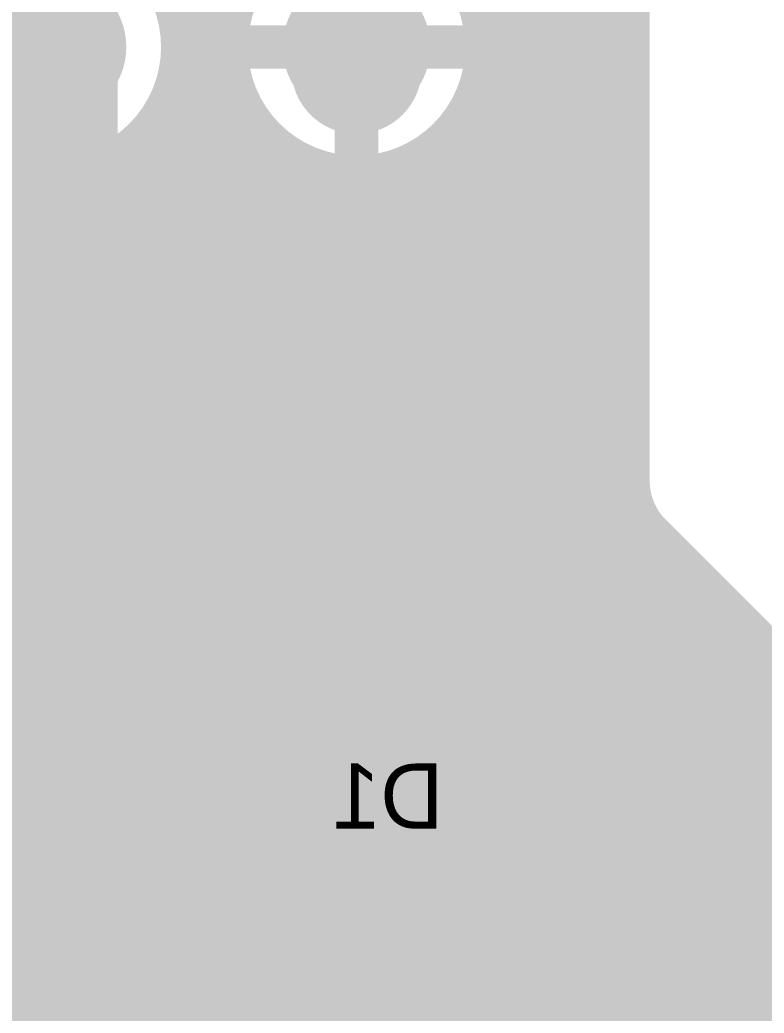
# Model space of a CAD drawing. Header units: millimetres. Extents: x 1.9 to 5.81, y 3 to 5.61.
# Drawn here: x 2.385 to 2.7277, y 4.775 to 5.2325 of the extents above; entities that cross this region are included whole.
import ezdxf

# ---------------------------------------------------------------- set-up
doc = ezdxf.new("R2010")
doc.units = ezdxf.units.MM
doc.header["$MEASUREMENT"] = 0
for name, color, linetype in [('BottomLayer', 5, 'Continuous'), ('BottomOverlay', 54, 'Continuous'), ('BottomPaste', 16, 'Continuous'), ('BottomSolder', 6, 'Continuous'), ('MultiLayer', 9, 'Continuous'), ('TopLayer', 1, 'Continuous'), ('TopOverlay', 2, 'Continuous'), ('TopSolder', 216, 'Continuous')]:
    doc.layers.add(name, color=color, linetype=linetype)

msp = doc.modelspace()

# ---------------------------------------------------------------- linework, layer by layer
at = {"layer": 'BottomLayer'}
for points, const_width in [([(2.46, 5.15278), (2.46, 5.57)], 0.01), ([(2.47, 5.14278), (2.47, 5.57)], 0.01), ([(2.48, 5.13278), (2.48, 5.57)], 0.01), ([(2.6, 5.01278), (2.6, 5.57)], 0.01), ([(2.61, 5.00278), (2.61, 5.57)], 0.01), ([(2.62, 4.99278), (2.62, 5.57)], 0.01), ([(2.63, 4.98278), (2.63, 5.57)], 0.01), ([(2.64, 4.97278), (2.64, 5.57)], 0.01), ([(2.65, 4.96278), (2.65, 5.57)], 0.01), ([(2.66, 4.95278), (2.66, 5.57)], 0.01), ([(2.67, 5.02), (2.67, 5.57)], 0.01), ([(2.67, 5.02), (2.67, 5.57)], 0.01), ([(2.4, 5.16), (2.4, 5.28)], 0.06), ([(2.275, 5.26), (2.68, 4.855)], 0.06), ([(2.54, 5.21), (2.54, 5.26)], 0.06), ([(2.455, 5.22), (2.455, 5.28)], 0.01), ([(2.54, 5.22), (2.54, 5.27)], 0.02), ([(2.455, 5.23), (2.48592, 5.23)], 0.01), ([(2.59408, 5.23), (2.67, 5.23)], 0.01), ([(2.49, 5.22), (2.54, 5.22)], 0.02), ([(2.54, 5.22), (2.59, 5.22)], 0.02), ([(2.54, 5.17), (2.54, 5.22)], 0.02), ([(2.455, 5.22), (2.485, 5.22)], 0.01), ([(2.455, 5.16), (2.455, 5.22)], 0.01), ([(2.595, 5.22), (2.67, 5.22)], 0.01), ([(2.455, 5.21), (2.48592, 5.21)], 0.01), ([(2.59408, 5.21), (2.67, 5.21)], 0.01), ([(2.455, 5.2), (2.48877, 5.2)], 0.01), ([(2.49, 5.12278), (2.49, 5.19709)], 0.01), ([(2.59, 5.02278), (2.59, 5.19709)], 0.01), ([(2.59123, 5.2), (2.67, 5.2)], 0.01), ([(2.455, 5.19), (2.4939, 5.19)], 0.01), ([(2.5861, 5.19), (2.67, 5.19)], 0.01), ([(2.455, 5.18), (2.50225, 5.18)], 0.01), ([(2.5, 5.11278), (2.5, 5.18225)], 0.01), ([(2.57775, 5.18), (2.67, 5.18)], 0.01), ([(2.58, 5.03278), (2.58, 5.18225)], 0.01), ([(2.51, 5.10278), (2.51, 5.1739)], 0.01), ([(2.57, 5.04278), (2.57, 5.1739)], 0.01), ([(2.455, 5.17), (2.51709, 5.17)], 0.01), ([(2.56291, 5.17), (2.67, 5.17)], 0.01), ([(2.52, 5.09278), (2.52, 5.16877)], 0.01), ([(2.53, 5.08278), (2.53, 5.16592)], 0.01), ([(2.54, 5.07278), (2.54, 5.165)], 0.01), ([(2.55, 5.06278), (2.55, 5.16592)], 0.01), ([(2.56, 5.05278), (2.56, 5.16877)], 0.01), ([(2.45496, 5.15782), (2.71889, 4.89389)], 0.01), ([(2.455, 5.16), (2.67, 5.16)], 0.01), ([(2.46278, 5.15), (2.67, 5.15)], 0.01), ([(2.47278, 5.14), (2.67, 5.14)], 0.01), ([(2.33, 5.13), (2.4, 5.06)], 0.012), ([(2.48278, 5.13), (2.67, 5.13)], 0.01), ([(2.49278, 5.12), (2.67, 5.12)], 0.01), ([(2.50278, 5.11), (2.67, 5.11)], 0.01), ([(2.51278, 5.1), (2.67, 5.1)], 0.01), ([(2.52278, 5.09), (2.67, 5.09)], 0.01), ([(2.53278, 5.08), (2.67, 5.08)], 0.01), ([(2.54278, 5.07), (2.67, 5.07)], 0.01), ([(2.4, 4.615), (2.4, 5.06)], 0.012), ([(2.55278, 5.06), (2.67, 5.06)], 0.01), ([(2.56278, 5.05), (2.67, 5.05)], 0.01), ([(2.57278, 5.04), (2.67, 5.04)], 0.01), ([(2.58278, 5.03), (2.67, 5.03)], 0.01), ([(2.59278, 5.02), (2.67, 5.02)], 0.01), ([(2.67, 4.94278), (2.67, 5.02)], 0.01), ([(2.60278, 5.01), (2.67172, 5.01)], 0.01), ([(2.61278, 5), (2.67764, 5)], 0.01), ([(2.6788, 4.99877), (2.87257, 4.805)], 0.01), ([(2.68, 4.93278), (2.68, 4.99757)], 0.01), ([(2.465, 4.98), (2.53, 4.98)], 0.04), ([(2.62278, 4.99), (2.68757, 4.99)], 0.01), ([(2.69, 4.92278), (2.69, 4.98757)], 0.01), ([(2.63278, 4.98), (2.69757, 4.98)], 0.01), ([(2.7, 4.91278), (2.7, 4.97757)], 0.01), ([(2.64278, 4.97), (2.70757, 4.97)], 0.01), ([(2.71, 4.90278), (2.71, 4.96757)], 0.01), ([(2.65278, 4.96), (2.71757, 4.96)], 0.01), ([(2.72, 4.89275), (2.72, 4.95757)], 0.01), ([(2.66278, 4.95), (2.72757, 4.95)], 0.01), ([(2.73, 4.87791), (2.73, 4.94757)], 0.01), ([(2.67278, 4.94), (2.73757, 4.94)], 0.01), ([(2.515, 4.935), (2.52222, 4.935)], 0.01), ([(2.515, 4.865), (2.515, 4.935)], 0.01), ([(2.52, 4.865), (2.52, 4.935)], 0.01), ([(2.52222, 4.935), (2.59222, 4.865)], 0.01), ([(2.515, 4.93), (2.52722, 4.93)], 0.01), ([(2.53, 4.865), (2.53, 4.92722)], 0.01), ([(2.68278, 4.93), (2.74757, 4.93)], 0.01), ([(2.515, 4.92), (2.53722, 4.92)], 0.01), ([(2.69278, 4.92), (2.75757, 4.92)], 0.01), ([(2.54, 4.865), (2.54, 4.91722)], 0.01), ([(2.515, 4.91), (2.54722, 4.91)], 0.01), ([(2.70278, 4.91), (2.76757, 4.91)], 0.01), ([(2.55, 4.865), (2.55, 4.90722)], 0.01), ([(2.515, 4.9), (2.55722, 4.9)], 0.01), ([(2.71278, 4.9), (2.77757, 4.9)], 0.01), ([(2.45, 4.77), (2.45, 4.88)], 0.04), ([(2.505, 4.725), (2.505, 4.87)], 0.06), ([(2.56, 4.865), (2.56, 4.89722)], 0.01), ([(2.515, 4.89), (2.56722, 4.89)], 0.01), ([(2.57, 4.865), (2.57, 4.88722)], 0.01), ([(2.72243, 4.89), (2.78757, 4.89)], 0.01), ([(2.46, 4.88), (2.51, 4.88)], 0.02), ([(2.515, 4.88), (2.57722, 4.88)], 0.01), ([(2.58, 4.865), (2.58, 4.87722)], 0.01), ([(2.68, 4.66), (2.68, 4.855)], 0.06), ([(2.72899, 4.88), (2.79757, 4.88)], 0.01), ([(2.515, 4.87), (2.58722, 4.87)], 0.01), ([(2.515, 4.865), (2.59222, 4.865)], 0.01), ([(2.57, 4.81), (2.57, 4.86)], 0.02), ([(2.57, 4.76), (2.57, 4.81)], 0.02)]:
    msp.add_lwpolyline(points, dxfattribs=dict(at, const_width=const_width))
for points, const_width in [([(2.525, 5.26, 1), (2.555, 5.26, 1)], 0.03), ([(2.595, 5.22, 1), (2.485, 5.22, 1)], 0.01), ([(2.385, 5.22, 1), (2.415, 5.22, 1)], 0.03), ([(2.525, 5.22, 1), (2.555, 5.22, 1)], 0.03), ([(2.525, 5.21, 1), (2.555, 5.21, 1)], 0.03), ([(2.4525, 5.23, 1), (2.4575, 5.23, 1)], 0.005), ([(2.48342, 5.23, 1), (2.48842, 5.23, 1)], 0.005), ([(2.59158, 5.23, 1), (2.59658, 5.23, 1)], 0.005), ([(2.6675, 5.23, 1), (2.6725, 5.23, 1)], 0.005), ([(2.485, 5.22, 1), (2.495, 5.22, 1)], 0.01), ([(2.535, 5.22, 1), (2.545, 5.22, 1)], 0.01), ([(2.535, 5.22, 1), (2.545, 5.22, 1)], 0.01), ([(2.535, 5.22, 1), (2.545, 5.22, 1)], 0.01), ([(2.535, 5.22, 1), (2.545, 5.22, 1)], 0.01), ([(2.585, 5.22, 1), (2.595, 5.22, 1)], 0.01), ([(2.4525, 5.22, 1), (2.4575, 5.22, 1)], 0.005), ([(2.4525, 5.22, 1), (2.4575, 5.22, 1)], 0.005), ([(2.4525, 5.22, 1), (2.4575, 5.22, 1)], 0.005), ([(2.4825, 5.22, 1), (2.4875, 5.22, 1)], 0.005), ([(2.4825, 5.22, 1), (2.4875, 5.22, 1)], 0.005), ([(2.5925, 5.22, 1), (2.5975, 5.22, 1)], 0.005), ([(2.5925, 5.22, 1), (2.5975, 5.22, 1)], 0.005), ([(2.6675, 5.22, 1), (2.6725, 5.22, 1)], 0.005), ([(2.64, 5.2, 1), (2.66, 5.2, 1)], 0.02), ([(2.4525, 5.21, 1), (2.4575, 5.21, 1)], 0.005), ([(2.48342, 5.21, 1), (2.48842, 5.21, 1)], 0.005), ([(2.59158, 5.21, 1), (2.59658, 5.21, 1)], 0.005), ([(2.6675, 5.21, 1), (2.6725, 5.21, 1)], 0.005), ([(2.4525, 5.2, 1), (2.4575, 5.2, 1)], 0.005), ([(2.48627, 5.2, 1), (2.49127, 5.2, 1)], 0.005), ([(2.4875, 5.19709, 1), (2.4925, 5.19709, 1)], 0.005), ([(2.5875, 5.19709, 1), (2.5925, 5.19709, 1)], 0.005), ([(2.58873, 5.2, 1), (2.59373, 5.2, 1)], 0.005), ([(2.6675, 5.2, 1), (2.6725, 5.2, 1)], 0.005), ([(2.4525, 5.19, 1), (2.4575, 5.19, 1)], 0.005), ([(2.4914, 5.19, 1), (2.4964, 5.19, 1)], 0.005), ([(2.5836, 5.19, 1), (2.5886, 5.19, 1)], 0.005), ([(2.6675, 5.19, 1), (2.6725, 5.19, 1)], 0.005), ([(2.385, 5.16, 1), (2.415, 5.16, 1)], 0.03), ([(2.4525, 5.18, 1), (2.4575, 5.18, 1)], 0.005), ([(2.4975, 5.18225, 1), (2.5025, 5.18225, 1)], 0.005), ([(2.49975, 5.18, 1), (2.50475, 5.18, 1)], 0.005), ([(2.57525, 5.18, 1), (2.58025, 5.18, 1)], 0.005), ([(2.5775, 5.18225, 1), (2.5825, 5.18225, 1)], 0.005), ([(2.6675, 5.18, 1), (2.6725, 5.18, 1)], 0.005), ([(2.5075, 5.1739, 1), (2.5125, 5.1739, 1)], 0.005), ([(2.535, 5.17, 1), (2.545, 5.17, 1)], 0.01), ([(2.5675, 5.1739, 1), (2.5725, 5.1739, 1)], 0.005), ([(2.4525, 5.17, 1), (2.4575, 5.17, 1)], 0.005), ([(2.51459, 5.17, 1), (2.51959, 5.17, 1)], 0.005), ([(2.56041, 5.17, 1), (2.56541, 5.17, 1)], 0.005), ([(2.6675, 5.17, 1), (2.6725, 5.17, 1)], 0.005), ([(2.5175, 5.16877, 1), (2.5225, 5.16877, 1)], 0.005), ([(2.5275, 5.16592, 1), (2.5325, 5.16592, 1)], 0.005), ([(2.5375, 5.165, 1), (2.5425, 5.165, 1)], 0.005), ([(2.5475, 5.16592, 1), (2.5525, 5.16592, 1)], 0.005), ([(2.5575, 5.16877, 1), (2.5625, 5.16877, 1)], 0.005), ([(2.45246, 5.15782, 1), (2.45746, 5.15782, 1)], 0.005), ([(2.4525, 5.16, 1), (2.4575, 5.16, 1)], 0.005), ([(2.4525, 5.16, 1), (2.4575, 5.16, 1)], 0.005), ([(2.6675, 5.16, 1), (2.6725, 5.16, 1)], 0.005), ([(2.4575, 5.15278, 1), (2.4625, 5.15278, 1)], 0.005), ([(2.46028, 5.15, 1), (2.46528, 5.15, 1)], 0.005), ([(2.6675, 5.15, 1), (2.6725, 5.15, 1)], 0.005), ([(2.4675, 5.14278, 1), (2.4725, 5.14278, 1)], 0.005), ([(2.47028, 5.14, 1), (2.47528, 5.14, 1)], 0.005), ([(2.6675, 5.14, 1), (2.6725, 5.14, 1)], 0.005), ([(2.4775, 5.13278, 1), (2.4825, 5.13278, 1)], 0.005), ([(2.48028, 5.13, 1), (2.48528, 5.13, 1)], 0.005), ([(2.6675, 5.13, 1), (2.6725, 5.13, 1)], 0.005), ([(2.4875, 5.12278, 1), (2.4925, 5.12278, 1)], 0.005), ([(2.49028, 5.12, 1), (2.49528, 5.12, 1)], 0.005), ([(2.6675, 5.12, 1), (2.6725, 5.12, 1)], 0.005), ([(2.4975, 5.11278, 1), (2.5025, 5.11278, 1)], 0.005), ([(2.50028, 5.11, 1), (2.50528, 5.11, 1)], 0.005), ([(2.6675, 5.11, 1), (2.6725, 5.11, 1)], 0.005), ([(2.5075, 5.10278, 1), (2.5125, 5.10278, 1)], 0.005), ([(2.51028, 5.1, 1), (2.51528, 5.1, 1)], 0.005), ([(2.6675, 5.1, 1), (2.6725, 5.1, 1)], 0.005), ([(2.5175, 5.09278, 1), (2.5225, 5.09278, 1)], 0.005), ([(2.52028, 5.09, 1), (2.52528, 5.09, 1)], 0.005), ([(2.6675, 5.09, 1), (2.6725, 5.09, 1)], 0.005), ([(2.5275, 5.08278, 1), (2.5325, 5.08278, 1)], 0.005), ([(2.53028, 5.08, 1), (2.53528, 5.08, 1)], 0.005), ([(2.6675, 5.08, 1), (2.6725, 5.08, 1)], 0.005), ([(2.5375, 5.07278, 1), (2.5425, 5.07278, 1)], 0.005), ([(2.54028, 5.07, 1), (2.54528, 5.07, 1)], 0.005), ([(2.6675, 5.07, 1), (2.6725, 5.07, 1)], 0.005), ([(2.397, 5.06, 1), (2.403, 5.06, 1)], 0.006), ([(2.397, 5.06, 1), (2.403, 5.06, 1)], 0.006), ([(2.5475, 5.06278, 1), (2.5525, 5.06278, 1)], 0.005), ([(2.55028, 5.06, 1), (2.55528, 5.06, 1)], 0.005), ([(2.6675, 5.06, 1), (2.6725, 5.06, 1)], 0.005), ([(2.5575, 5.05278, 1), (2.5625, 5.05278, 1)], 0.005), ([(2.56028, 5.05, 1), (2.56528, 5.05, 1)], 0.005), ([(2.6675, 5.05, 1), (2.6725, 5.05, 1)], 0.005), ([(2.5675, 5.04278, 1), (2.5725, 5.04278, 1)], 0.005), ([(2.57028, 5.04, 1), (2.57528, 5.04, 1)], 0.005), ([(2.6675, 5.04, 1), (2.6725, 5.04, 1)], 0.005), ([(2.5775, 5.03278, 1), (2.5825, 5.03278, 1)], 0.005), ([(2.58028, 5.03, 1), (2.58528, 5.03, 1)], 0.005), ([(2.6675, 5.03, 1), (2.6725, 5.03, 1)], 0.005), ([(2.5875, 5.02278, 1), (2.5925, 5.02278, 1)], 0.005), ([(2.59028, 5.02, 1), (2.59528, 5.02, 1)], 0.005), ([(2.6675, 5.02, 1), (2.6725, 5.02, 1)], 0.005), ([(2.6675, 5.02, 1), (2.6725, 5.02, 1)], 0.005), ([(2.6675, 5.02, 1), (2.6725, 5.02, 1)], 0.005), ([(2.6675, 5.02, 1), (2.6725, 5.02, 1)], 0.005), ([(2.6675, 5.02, 1), (2.6725, 5.02, 1)], 0.005), ([(2.6675, 5.02, 1), (2.6725, 5.02, 1)], 0.005), ([(2.5975, 5.01278, 1), (2.6025, 5.01278, 1)], 0.005), ([(2.60028, 5.01, 1), (2.60528, 5.01, 1)], 0.005), ([(2.66922, 5.01, 1), (2.67422, 5.01, 1)], 0.005), ([(2.6075, 5.00278, 1), (2.6125, 5.00278, 1)], 0.005), ([(2.61028, 5, 1), (2.61528, 5, 1)], 0.005), ([(2.67514, 5, 1), (2.68014, 5, 1)], 0.005), ([(2.67629, 4.99879, 1), (2.68129, 4.99879, 1)], 0.005), ([(2.6763, 4.99877, 1), (2.6813, 4.99877, 1)], 0.005), ([(2.6763, 4.99877, 1), (2.6813, 4.99877, 1)], 0.005), ([(2.6775, 4.99757, 1), (2.6825, 4.99757, 1)], 0.005), ([(2.455, 4.98, 1), (2.475, 4.98, 1)], 0.02), ([(2.52, 4.98, 1), (2.54, 4.98, 1)], 0.02), ([(2.6175, 4.99278, 1), (2.6225, 4.99278, 1)], 0.005), ([(2.62028, 4.99, 1), (2.62528, 4.99, 1)], 0.005), ([(2.68507, 4.99, 1), (2.69007, 4.99, 1)], 0.005), ([(2.6875, 4.98757, 1), (2.6925, 4.98757, 1)], 0.005), ([(2.6275, 4.98278, 1), (2.6325, 4.98278, 1)], 0.005), ([(2.63028, 4.98, 1), (2.63528, 4.98, 1)], 0.005), ([(2.69507, 4.98, 1), (2.70007, 4.98, 1)], 0.005), ([(2.6975, 4.97757, 1), (2.7025, 4.97757, 1)], 0.005), ([(2.6375, 4.97278, 1), (2.6425, 4.97278, 1)], 0.005), ([(2.64028, 4.97, 1), (2.64528, 4.97, 1)], 0.005), ([(2.70507, 4.97, 1), (2.71007, 4.97, 1)], 0.005), ([(2.7075, 4.96757, 1), (2.7125, 4.96757, 1)], 0.005), ([(2.6475, 4.96278, 1), (2.6525, 4.96278, 1)], 0.005), ([(2.65028, 4.96, 1), (2.65528, 4.96, 1)], 0.005), ([(2.71507, 4.96, 1), (2.72007, 4.96, 1)], 0.005), ([(2.7175, 4.95757, 1), (2.7225, 4.95757, 1)], 0.005), ([(2.6575, 4.95278, 1), (2.6625, 4.95278, 1)], 0.005), ([(2.66028, 4.95, 1), (2.66528, 4.95, 1)], 0.005), ([(2.72507, 4.95, 1), (2.73007, 4.95, 1)], 0.005), ([(2.7275, 4.94757, 1), (2.7325, 4.94757, 1)], 0.005), ([(2.6675, 4.94278, 1), (2.6725, 4.94278, 1)], 0.005), ([(2.67028, 4.94, 1), (2.67528, 4.94, 1)], 0.005), ([(2.5125, 4.935, 1), (2.5175, 4.935, 1)], 0.005), ([(2.5125, 4.935, 1), (2.5175, 4.935, 1)], 0.005), ([(2.5175, 4.935, 1), (2.5225, 4.935, 1)], 0.005), ([(2.51972, 4.935, 1), (2.52472, 4.935, 1)], 0.005), ([(2.51972, 4.935, 1), (2.52472, 4.935, 1)], 0.005), ([(2.6775, 4.93278, 1), (2.6825, 4.93278, 1)], 0.005), ([(2.5125, 4.93, 1), (2.5175, 4.93, 1)], 0.005), ([(2.52472, 4.93, 1), (2.52972, 4.93, 1)], 0.005), ([(2.5275, 4.92722, 1), (2.5325, 4.92722, 1)], 0.005), ([(2.68028, 4.93, 1), (2.68528, 4.93, 1)], 0.005), ([(2.6875, 4.92278, 1), (2.6925, 4.92278, 1)], 0.005), ([(2.5125, 4.92, 1), (2.5175, 4.92, 1)], 0.005), ([(2.53472, 4.92, 1), (2.53972, 4.92, 1)], 0.005), ([(2.69028, 4.92, 1), (2.69528, 4.92, 1)], 0.005), ([(2.5375, 4.91722, 1), (2.5425, 4.91722, 1)], 0.005), ([(2.5125, 4.91, 1), (2.5175, 4.91, 1)], 0.005), ([(2.54472, 4.91, 1), (2.54972, 4.91, 1)], 0.005), ([(2.6975, 4.91278, 1), (2.7025, 4.91278, 1)], 0.005), ([(2.70028, 4.91, 1), (2.70528, 4.91, 1)], 0.005), ([(2.5475, 4.90722, 1), (2.5525, 4.90722, 1)], 0.005), ([(2.5125, 4.9, 1), (2.5175, 4.9, 1)], 0.005), ([(2.55472, 4.9, 1), (2.55972, 4.9, 1)], 0.005), ([(2.7075, 4.90278, 1), (2.7125, 4.90278, 1)], 0.005), ([(2.71028, 4.9, 1), (2.71528, 4.9, 1)], 0.005), ([(2.44, 4.88, 1), (2.46, 4.88, 1)], 0.02), ([(2.49, 4.87, 1), (2.52, 4.87, 1)], 0.03), ([(2.5575, 4.89722, 1), (2.5625, 4.89722, 1)], 0.005), ([(2.71639, 4.89389, 1), (2.72139, 4.89389, 1)], 0.005), ([(2.71639, 4.89389, 1), (2.72139, 4.89389, 1)], 0.005), ([(2.71639, 4.89389, 1), (2.72139, 4.89389, 1)], 0.005), ([(2.7175, 4.89275, 1), (2.7225, 4.89275, 1)], 0.005), ([(2.5125, 4.89, 1), (2.5175, 4.89, 1)], 0.005), ([(2.56472, 4.89, 1), (2.56972, 4.89, 1)], 0.005), ([(2.5675, 4.88722, 1), (2.5725, 4.88722, 1)], 0.005), ([(2.71993, 4.89, 1), (2.72493, 4.89, 1)], 0.005), ([(2.455, 4.88, 1), (2.465, 4.88, 1)], 0.01), ([(2.505, 4.88, 1), (2.515, 4.88, 1)], 0.01), ([(2.5125, 4.88, 1), (2.5175, 4.88, 1)], 0.005), ([(2.57472, 4.88, 1), (2.57972, 4.88, 1)], 0.005), ([(2.5775, 4.87722, 1), (2.5825, 4.87722, 1)], 0.005), ([(2.665, 4.855, 1), (2.695, 4.855, 1)], 0.03), ([(2.665, 4.855, 1), (2.695, 4.855, 1)], 0.03), ([(2.72649, 4.88, 1), (2.73149, 4.88, 1)], 0.005), ([(2.7275, 4.87791, 1), (2.7325, 4.87791, 1)], 0.005), ([(2.5125, 4.87, 1), (2.5175, 4.87, 1)], 0.005), ([(2.58472, 4.87, 1), (2.58972, 4.87, 1)], 0.005), ([(2.5125, 4.865, 1), (2.5175, 4.865, 1)], 0.005), ([(2.5125, 4.865, 1), (2.5175, 4.865, 1)], 0.005), ([(2.5175, 4.865, 1), (2.5225, 4.865, 1)], 0.005), ([(2.5275, 4.865, 1), (2.5325, 4.865, 1)], 0.005), ([(2.5375, 4.865, 1), (2.5425, 4.865, 1)], 0.005), ([(2.5475, 4.865, 1), (2.5525, 4.865, 1)], 0.005), ([(2.5575, 4.865, 1), (2.5625, 4.865, 1)], 0.005), ([(2.565, 4.86, 1), (2.575, 4.86, 1)], 0.01), ([(2.5675, 4.865, 1), (2.5725, 4.865, 1)], 0.005), ([(2.5775, 4.865, 1), (2.5825, 4.865, 1)], 0.005), ([(2.58972, 4.865, 1), (2.59472, 4.865, 1)], 0.005), ([(2.58972, 4.865, 1), (2.59472, 4.865, 1)], 0.005), ([(2.495, 4.82, 1), (2.515, 4.82, 1)], 0.02), ([(2.565, 4.81, 1), (2.575, 4.81, 1)], 0.01), ([(2.565, 4.81, 1), (2.575, 4.81, 1)], 0.01), ([(2.44, 4.77, 1), (2.46, 4.77, 1)], 0.02)]:
    msp.add_lwpolyline(points, format="xyb", close=True, dxfattribs=dict(at, const_width=const_width))
at = {"layer": 'BottomLayer', "const_width": 0.01}
for points in [[(2.67879, 4.99879, -0.198912), (2.67, 5.02)], [(2.6788, 4.99877, -0.19906), (2.67, 5.02)], [(2.71889, 4.89389, -0.198912), (2.735, 4.855)], [(2.71889, 4.89389, -0.198912), (2.735, 4.855)]]:
    msp.add_lwpolyline(points, format="xyb", dxfattribs=at)
at = {"layer": 'BottomLayer'}
for points in [[(2.43, 4.96), (2.49, 4.96), (2.43, 5.04), (2.49, 5.04)], [(2.49, 4.92), (2.43, 4.92), (2.49, 4.84), (2.43, 4.84)], [(2.53, 4.84), (2.53, 4.78), (2.61, 4.84), (2.61, 4.78)], [(2.49, 4.8), (2.43, 4.8), (2.49, 4.72), (2.43, 4.72)]]:
    msp.add_solid(points, dxfattribs=at)
at = {"layer": 'BottomOverlay'}
for points, const_width in [([(2.4, 4.94), (2.4, 5.06)], 0.02), ([(2.34, 5.06), (2.4, 5)], 0.01), ([(2.34, 4.94), (2.4, 5)], 0.01), ([(2.34, 4.88), (2.4, 4.94)], 0.01), ([(2.4, 4.82), (2.4, 4.94)], 0.01), ([(2.34, 4.88), (2.4, 4.82)], 0.01), ([(2.34, 4.76), (2.4, 4.82)], 0.01), ([(2.4, 4.7), (2.4, 4.82)], 0.01)]:
    msp.add_lwpolyline(points, dxfattribs=dict(at, const_width=const_width))
for points, const_width in [([(2.395, 5.06, 1), (2.405, 5.06, 1)], 0.01), ([(2.3975, 5, 1), (2.4025, 5, 1)], 0.005), ([(2.3975, 5, 1), (2.4025, 5, 1)], 0.005), ([(2.395, 4.94, 1), (2.405, 4.94, 1)], 0.01), ([(2.3975, 4.94, 1), (2.4025, 4.94, 1)], 0.005), ([(2.3975, 4.94, 1), (2.4025, 4.94, 1)], 0.005), ([(2.3975, 4.82, 1), (2.4025, 4.82, 1)], 0.005), ([(2.3975, 4.82, 1), (2.4025, 4.82, 1)], 0.005), ([(2.3975, 4.82, 1), (2.4025, 4.82, 1)], 0.005), ([(2.3975, 4.82, 1), (2.4025, 4.82, 1)], 0.005)]:
    msp.add_lwpolyline(points, format="xyb", close=True, dxfattribs=dict(at, const_width=const_width))
at = {"layer": 'BottomPaste'}
for points in [[(2.43, 4.96), (2.49, 4.96), (2.43, 5.04), (2.49, 5.04)], [(2.43, 4.96), (2.49, 4.96), (2.43, 5.04), (2.49, 5.04)], [(2.49, 4.92), (2.43, 4.92), (2.49, 4.84), (2.43, 4.84)], [(2.49, 4.92), (2.43, 4.92), (2.49, 4.84), (2.43, 4.84)], [(2.53, 4.84), (2.53, 4.78), (2.61, 4.84), (2.61, 4.78)], [(2.53, 4.84), (2.53, 4.78), (2.61, 4.84), (2.61, 4.78)], [(2.49, 4.8), (2.43, 4.8), (2.49, 4.72), (2.43, 4.72)], [(2.49, 4.8), (2.43, 4.8), (2.49, 4.72), (2.43, 4.72)]]:
    msp.add_solid(points, dxfattribs=at)
at = {"layer": 'BottomSolder'}
for points, const_width in [([(2.383, 5.22, 1), (2.417, 5.22, 1)], 0.034), ([(2.383, 5.22, 1), (2.417, 5.22, 1)], 0.034), ([(2.523, 5.22, 1), (2.557, 5.22, 1)], 0.034), ([(2.523, 5.22, 1), (2.557, 5.22, 1)], 0.034), ([(2.638, 5.2, 1), (2.662, 5.2, 1)], 0.024), ([(2.638, 5.2, 1), (2.662, 5.2, 1)], 0.024), ([(2.493, 4.82, 1), (2.517, 4.82, 1)], 0.024), ([(2.493, 4.82, 1), (2.517, 4.82, 1)], 0.024)]:
    msp.add_lwpolyline(points, format="xyb", close=True, dxfattribs=dict(at, const_width=const_width))
for points in [[(2.426, 4.956), (2.494, 4.956), (2.426, 5.044), (2.494, 5.044)], [(2.426, 4.956), (2.494, 4.956), (2.426, 5.044), (2.494, 5.044)], [(2.494, 4.924), (2.426, 4.924), (2.494, 4.836), (2.426, 4.836)], [(2.494, 4.924), (2.426, 4.924), (2.494, 4.836), (2.426, 4.836)], [(2.526, 4.844), (2.526, 4.776), (2.614, 4.844), (2.614, 4.776)], [(2.526, 4.844), (2.526, 4.776), (2.614, 4.844), (2.614, 4.776)], [(2.494, 4.804), (2.426, 4.804), (2.494, 4.716), (2.426, 4.716)], [(2.494, 4.804), (2.426, 4.804), (2.494, 4.716), (2.426, 4.716)]]:
    msp.add_solid(points, dxfattribs=at)
at = {"layer": 'MultiLayer'}
for points, const_width in [([(2.385, 5.22, 1), (2.415, 5.22, 1)], 0.03), ([(2.525, 5.22, 1), (2.555, 5.22, 1)], 0.03), ([(2.64, 5.2, 1), (2.66, 5.2, 1)], 0.02), ([(2.495, 4.82, 1), (2.515, 4.82, 1)], 0.02)]:
    msp.add_lwpolyline(points, format="xyb", close=True, dxfattribs=dict(at, const_width=const_width))
at = {"layer": 'TopLayer'}
for points, const_width in [([(2.46, 4.615), (2.46, 5.57)], 0.01), ([(2.47, 4.615), (2.47, 5.57)], 0.01), ([(2.48, 4.615), (2.48, 5.57)], 0.01), ([(2.6, 4.615), (2.6, 5.57)], 0.01), ([(2.61, 4.615), (2.61, 5.57)], 0.01), ([(2.62, 4.615), (2.62, 5.57)], 0.01), ([(2.63, 4.615), (2.63, 5.57)], 0.01), ([(2.64, 4.615), (2.64, 5.57)], 0.01), ([(2.65, 4.615), (2.65, 5.57)], 0.01), ([(2.66, 4.615), (2.66, 5.57)], 0.01), ([(2.67, 5.02), (2.67, 5.57)], 0.01), ([(2.67, 5.02), (2.67, 5.57)], 0.01), ([(2.54, 5.22), (2.54, 5.27)], 0.02), ([(2.45408, 5.23), (2.48592, 5.23)], 0.01), ([(2.59408, 5.23), (2.67, 5.23)], 0.01), ([(2.49, 5.22), (2.54, 5.22)], 0.02), ([(2.54, 5.22), (2.59, 5.22)], 0.02), ([(2.54, 5.17), (2.54, 5.22)], 0.02), ([(2.455, 5.22), (2.485, 5.22)], 0.01), ([(2.595, 5.22), (2.67, 5.22)], 0.01), ([(2.45408, 5.21), (2.48592, 5.21)], 0.01), ([(2.59408, 5.21), (2.67, 5.21)], 0.01), ([(2.45, 4.615), (2.45, 5.19709)], 0.01), ([(2.45123, 5.2), (2.48877, 5.2)], 0.01), ([(2.49, 4.615), (2.49, 5.19709)], 0.01), ([(2.59, 4.615), (2.59, 5.19709)], 0.01), ([(2.59123, 5.2), (2.67, 5.2)], 0.01), ([(2.4461, 5.19), (2.4939, 5.19)], 0.01), ([(2.5861, 5.19), (2.67, 5.19)], 0.01), ([(2.43775, 5.18), (2.50225, 5.18)], 0.01), ([(2.44, 4.615), (2.44, 5.18225)], 0.01), ([(2.5, 4.615), (2.5, 5.18225)], 0.01), ([(2.57775, 5.18), (2.67, 5.18)], 0.01), ([(2.58, 4.615), (2.58, 5.18225)], 0.01), ([(2.43, 4.615), (2.43, 5.1739)], 0.01), ([(2.51, 4.615), (2.51, 5.1739)], 0.01), ([(2.57, 4.615), (2.57, 5.1739)], 0.01), ([(2.42291, 5.17), (2.51709, 5.17)], 0.01), ([(2.56291, 5.17), (2.67, 5.17)], 0.01), ([(2.38, 4.615), (2.38, 5.16877)], 0.01), ([(2.39, 4.615), (2.39, 5.16592)], 0.01), ([(2.4, 4.615), (2.4, 5.165)], 0.01), ([(2.41, 4.615), (2.41, 5.16592)], 0.01), ([(2.42, 4.615), (2.42, 5.16877)], 0.01), ([(2.52, 4.615), (2.52, 5.16877)], 0.01), ([(2.53, 4.615), (2.53, 5.16592)], 0.01), ([(2.54, 4.615), (2.54, 5.165)], 0.01), ([(2.55, 4.615), (2.55, 5.16592)], 0.01), ([(2.56, 4.615), (2.56, 5.16877)], 0.01), ([(1.93, 5.16), (2.67, 5.16)], 0.01), ([(1.93, 5.15), (2.67, 5.15)], 0.01), ([(1.93, 5.14), (2.67, 5.14)], 0.01), ([(1.93, 5.13), (2.67, 5.13)], 0.01), ([(1.93, 5.12), (2.67, 5.12)], 0.01), ([(1.93, 5.11), (2.67, 5.11)], 0.01), ([(1.93, 5.1), (2.67, 5.1)], 0.01), ([(1.93, 5.09), (2.67, 5.09)], 0.01), ([(1.93, 5.08), (2.67, 5.08)], 0.01), ([(1.93, 5.07), (2.67, 5.07)], 0.01), ([(1.93, 5.06), (2.67, 5.06)], 0.01), ([(1.93, 5.05), (2.67, 5.05)], 0.01), ([(1.93, 5.04), (2.67, 5.04)], 0.01), ([(1.93, 5.03), (2.67, 5.03)], 0.01), ([(1.93, 5.02), (2.67, 5.02)], 0.01), ([(2.67, 4.615), (2.67, 5.02)], 0.01), ([(1.93, 5.01), (2.67172, 5.01)], 0.01), ([(1.93, 5), (2.67764, 5)], 0.01), ([(2.6788, 4.99877), (2.97, 4.70757)], 0.01), ([(2.68, 4.615), (2.68, 4.99757)], 0.01), ([(1.93, 4.99), (2.68757, 4.99)], 0.01), ([(2.69, 4.615), (2.69, 4.98757)], 0.01), ([(1.93, 4.98), (2.69757, 4.98)], 0.01), ([(2.7, 4.615), (2.7, 4.97757)], 0.01), ([(1.93, 4.97), (2.70757, 4.97)], 0.01), ([(2.71, 4.615), (2.71, 4.96757)], 0.01), ([(2.065, 4.96), (2.71757, 4.96)], 0.01), ([(2.72, 4.615), (2.72, 4.95757)], 0.01), ([(2.08153, 4.95), (2.72757, 4.95)], 0.01), ([(2.73, 4.615), (2.73, 4.94757)], 0.01), ([(2.09123, 4.94), (2.73757, 4.94)], 0.01), ([(2.09766, 4.93), (2.74757, 4.93)], 0.01), ([(2.10185, 4.92), (2.75757, 4.92)], 0.01), ([(2.10423, 4.91), (2.76757, 4.91)], 0.01), ([(2.105, 4.9), (2.77757, 4.9)], 0.01), ([(2.10423, 4.89), (2.78757, 4.89)], 0.01), ([(2.10185, 4.88), (2.79757, 4.88)], 0.01), ([(2.09766, 4.87), (2.80757, 4.87)], 0.01), ([(2.09123, 4.86), (2.81757, 4.86)], 0.01), ([(2.08153, 4.85), (2.82757, 4.85)], 0.01), ([(2.065, 4.84), (2.83757, 4.84)], 0.01), ([(1.93, 4.83), (2.84757, 4.83)], 0.01), ([(1.93, 4.82), (2.85757, 4.82)], 0.01), ([(1.93, 4.81), (2.86757, 4.81)], 0.01), ([(1.93, 4.8), (2.87757, 4.8)], 0.01), ([(1.93, 4.79), (2.88757, 4.79)], 0.01), ([(1.93, 4.78), (2.89757, 4.78)], 0.01)]:
    msp.add_lwpolyline(points, dxfattribs=dict(at, const_width=const_width))
for points, const_width in [([(2.455, 5.22, 1), (2.345, 5.22, 1)], 0.01), ([(2.595, 5.22, 1), (2.485, 5.22, 1)], 0.01), ([(2.385, 5.22, 1), (2.415, 5.22, 1)], 0.03), ([(2.525, 5.22, 1), (2.555, 5.22, 1)], 0.03), ([(2.45158, 5.23, 1), (2.45658, 5.23, 1)], 0.005), ([(2.48342, 5.23, 1), (2.48842, 5.23, 1)], 0.005), ([(2.59158, 5.23, 1), (2.59658, 5.23, 1)], 0.005), ([(2.6675, 5.23, 1), (2.6725, 5.23, 1)], 0.005), ([(2.485, 5.22, 1), (2.495, 5.22, 1)], 0.01), ([(2.535, 5.22, 1), (2.545, 5.22, 1)], 0.01), ([(2.535, 5.22, 1), (2.545, 5.22, 1)], 0.01), ([(2.535, 5.22, 1), (2.545, 5.22, 1)], 0.01), ([(2.535, 5.22, 1), (2.545, 5.22, 1)], 0.01), ([(2.585, 5.22, 1), (2.595, 5.22, 1)], 0.01), ([(2.4525, 5.22, 1), (2.4575, 5.22, 1)], 0.005), ([(2.4525, 5.22, 1), (2.4575, 5.22, 1)], 0.005), ([(2.4825, 5.22, 1), (2.4875, 5.22, 1)], 0.005), ([(2.4825, 5.22, 1), (2.4875, 5.22, 1)], 0.005), ([(2.5925, 5.22, 1), (2.5975, 5.22, 1)], 0.005), ([(2.5925, 5.22, 1), (2.5975, 5.22, 1)], 0.005), ([(2.6675, 5.22, 1), (2.6725, 5.22, 1)], 0.005), ([(2.64, 5.2, 1), (2.66, 5.2, 1)], 0.02), ([(2.45158, 5.21, 1), (2.45658, 5.21, 1)], 0.005), ([(2.48342, 5.21, 1), (2.48842, 5.21, 1)], 0.005), ([(2.59158, 5.21, 1), (2.59658, 5.21, 1)], 0.005), ([(2.6675, 5.21, 1), (2.6725, 5.21, 1)], 0.005), ([(2.4475, 5.19709, 1), (2.4525, 5.19709, 1)], 0.005), ([(2.44873, 5.2, 1), (2.45373, 5.2, 1)], 0.005), ([(2.48627, 5.2, 1), (2.49127, 5.2, 1)], 0.005), ([(2.4875, 5.19709, 1), (2.4925, 5.19709, 1)], 0.005), ([(2.5875, 5.19709, 1), (2.5925, 5.19709, 1)], 0.005), ([(2.58873, 5.2, 1), (2.59373, 5.2, 1)], 0.005), ([(2.6675, 5.2, 1), (2.6725, 5.2, 1)], 0.005), ([(2.4436, 5.19, 1), (2.4486, 5.19, 1)], 0.005), ([(2.4914, 5.19, 1), (2.4964, 5.19, 1)], 0.005), ([(2.5836, 5.19, 1), (2.5886, 5.19, 1)], 0.005), ([(2.6675, 5.19, 1), (2.6725, 5.19, 1)], 0.005), ([(2.43525, 5.18, 1), (2.44025, 5.18, 1)], 0.005), ([(2.4375, 5.18225, 1), (2.4425, 5.18225, 1)], 0.005), ([(2.4975, 5.18225, 1), (2.5025, 5.18225, 1)], 0.005), ([(2.49975, 5.18, 1), (2.50475, 5.18, 1)], 0.005), ([(2.57525, 5.18, 1), (2.58025, 5.18, 1)], 0.005), ([(2.5775, 5.18225, 1), (2.5825, 5.18225, 1)], 0.005), ([(2.6675, 5.18, 1), (2.6725, 5.18, 1)], 0.005), ([(2.4275, 5.1739, 1), (2.4325, 5.1739, 1)], 0.005), ([(2.5075, 5.1739, 1), (2.5125, 5.1739, 1)], 0.005), ([(2.535, 5.17, 1), (2.545, 5.17, 1)], 0.01), ([(2.5675, 5.1739, 1), (2.5725, 5.1739, 1)], 0.005), ([(2.42041, 5.17, 1), (2.42541, 5.17, 1)], 0.005), ([(2.51459, 5.17, 1), (2.51959, 5.17, 1)], 0.005), ([(2.56041, 5.17, 1), (2.56541, 5.17, 1)], 0.005), ([(2.6675, 5.17, 1), (2.6725, 5.17, 1)], 0.005), ([(2.3775, 5.16877, 1), (2.3825, 5.16877, 1)], 0.005), ([(2.3875, 5.16592, 1), (2.3925, 5.16592, 1)], 0.005), ([(2.3975, 5.165, 1), (2.4025, 5.165, 1)], 0.005), ([(2.4075, 5.16592, 1), (2.4125, 5.16592, 1)], 0.005), ([(2.4175, 5.16877, 1), (2.4225, 5.16877, 1)], 0.005), ([(2.5175, 5.16877, 1), (2.5225, 5.16877, 1)], 0.005), ([(2.5275, 5.16592, 1), (2.5325, 5.16592, 1)], 0.005), ([(2.5375, 5.165, 1), (2.5425, 5.165, 1)], 0.005), ([(2.5475, 5.16592, 1), (2.5525, 5.16592, 1)], 0.005), ([(2.5575, 5.16877, 1), (2.5625, 5.16877, 1)], 0.005), ([(2.6675, 5.16, 1), (2.6725, 5.16, 1)], 0.005), ([(2.6675, 5.15, 1), (2.6725, 5.15, 1)], 0.005), ([(2.6675, 5.14, 1), (2.6725, 5.14, 1)], 0.005), ([(2.6675, 5.13, 1), (2.6725, 5.13, 1)], 0.005), ([(2.6675, 5.12, 1), (2.6725, 5.12, 1)], 0.005), ([(2.6675, 5.11, 1), (2.6725, 5.11, 1)], 0.005), ([(2.6675, 5.1, 1), (2.6725, 5.1, 1)], 0.005), ([(2.6675, 5.09, 1), (2.6725, 5.09, 1)], 0.005), ([(2.6675, 5.08, 1), (2.6725, 5.08, 1)], 0.005), ([(2.6675, 5.07, 1), (2.6725, 5.07, 1)], 0.005), ([(2.6675, 5.06, 1), (2.6725, 5.06, 1)], 0.005), ([(2.6675, 5.05, 1), (2.6725, 5.05, 1)], 0.005), ([(2.6675, 5.04, 1), (2.6725, 5.04, 1)], 0.005), ([(2.6675, 5.03, 1), (2.6725, 5.03, 1)], 0.005), ([(2.6675, 5.02, 1), (2.6725, 5.02, 1)], 0.005), ([(2.6675, 5.02, 1), (2.6725, 5.02, 1)], 0.005), ([(2.6675, 5.02, 1), (2.6725, 5.02, 1)], 0.005), ([(2.6675, 5.02, 1), (2.6725, 5.02, 1)], 0.005), ([(2.6675, 5.02, 1), (2.6725, 5.02, 1)], 0.005), ([(2.6675, 5.02, 1), (2.6725, 5.02, 1)], 0.005), ([(2.66922, 5.01, 1), (2.67422, 5.01, 1)], 0.005), ([(2.67514, 5, 1), (2.68014, 5, 1)], 0.005), ([(2.67629, 4.99879, 1), (2.68129, 4.99879, 1)], 0.005), ([(2.6763, 4.99877, 1), (2.6813, 4.99877, 1)], 0.005), ([(2.6763, 4.99877, 1), (2.6813, 4.99877, 1)], 0.005), ([(2.6775, 4.99757, 1), (2.6825, 4.99757, 1)], 0.005), ([(2.68507, 4.99, 1), (2.69007, 4.99, 1)], 0.005), ([(2.6875, 4.98757, 1), (2.6925, 4.98757, 1)], 0.005), ([(2.69507, 4.98, 1), (2.70007, 4.98, 1)], 0.005), ([(2.6975, 4.97757, 1), (2.7025, 4.97757, 1)], 0.005), ([(2.70507, 4.97, 1), (2.71007, 4.97, 1)], 0.005), ([(2.7075, 4.96757, 1), (2.7125, 4.96757, 1)], 0.005), ([(2.71507, 4.96, 1), (2.72007, 4.96, 1)], 0.005), ([(2.7175, 4.95757, 1), (2.7225, 4.95757, 1)], 0.005), ([(2.72507, 4.95, 1), (2.73007, 4.95, 1)], 0.005), ([(2.7275, 4.94757, 1), (2.7325, 4.94757, 1)], 0.005), ([(2.495, 4.82, 1), (2.515, 4.82, 1)], 0.02)]:
    msp.add_lwpolyline(points, format="xyb", close=True, dxfattribs=dict(at, const_width=const_width))
at = {"layer": 'TopLayer', "const_width": 0.01}
for points in [[(2.67879, 4.99879, -0.198912), (2.67, 5.02)], [(2.6788, 4.99877, -0.19906), (2.67, 5.02)]]:
    msp.add_lwpolyline(points, format="xyb", dxfattribs=at)
at = {"layer": 'TopOverlay'}
for points, const_width in [([(2.61, 5.22, 1), (2.33, 5.22, 1)], 0.01), ([(2.6075, 5.22, 1), (2.6125, 5.22, 1)], 0.005)]:
    msp.add_lwpolyline(points, format="xyb", close=True, dxfattribs=dict(at, const_width=const_width))
at = {"layer": 'TopSolder'}
for points, const_width in [([(2.383, 5.22, 1), (2.417, 5.22, 1)], 0.034), ([(2.383, 5.22, 1), (2.417, 5.22, 1)], 0.034), ([(2.523, 5.22, 1), (2.557, 5.22, 1)], 0.034), ([(2.523, 5.22, 1), (2.557, 5.22, 1)], 0.034), ([(2.638, 5.2, 1), (2.662, 5.2, 1)], 0.024), ([(2.638, 5.2, 1), (2.662, 5.2, 1)], 0.024), ([(2.493, 4.82, 1), (2.517, 4.82, 1)], 0.024), ([(2.493, 4.82, 1), (2.517, 4.82, 1)], 0.024)]:
    msp.add_lwpolyline(points, format="xyb", close=True, dxfattribs=dict(at, const_width=const_width))

# ---------------------------------------------------------------- texts
at = {"layer": 'BottomOverlay', "text_generation_flag": 2}
msp.add_text('D1', height=0.03, rotation=360, dxfattribs=at).set_placement((2.58, 4.86))

doc.saveas('drawing.dxf')
